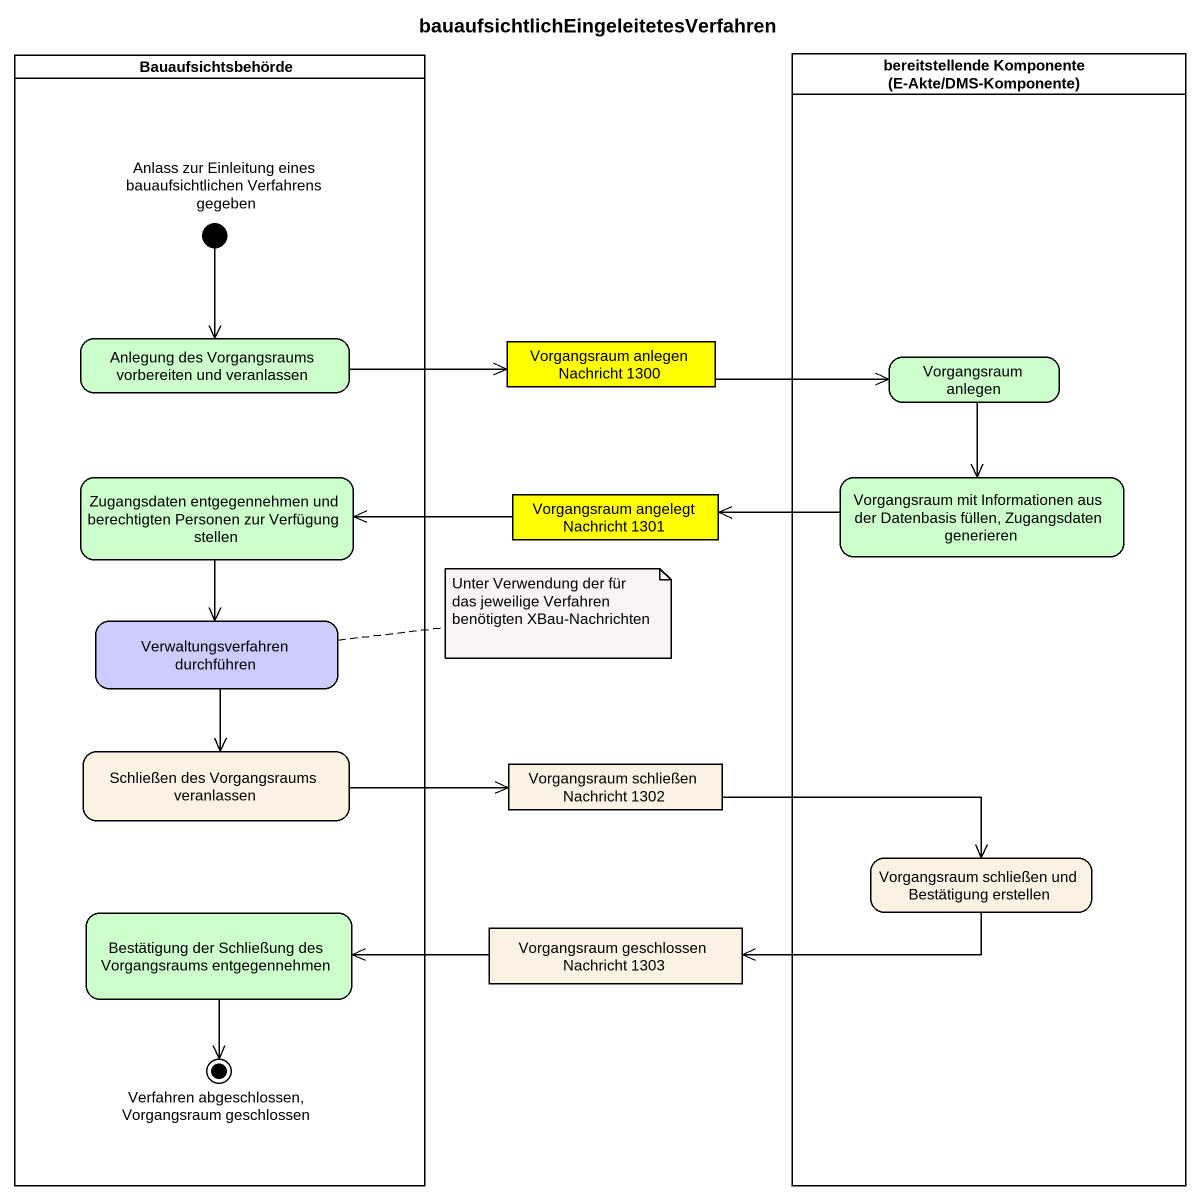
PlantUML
@startuml
title bauaufsichtlichEingeleitetesVerfahren
hide empty description
state Bauaufsichtsbehörde <<partition>> {
  state "Anlass zur Einleitung eines bauaufsichtlichen Verfahrens gegeben" as Anlass_zur_Einleitung_eines <<start>>
  state "Anlegung des Vorgangsraums vorbereiten und veranlassen" as Anlegung_des_Vorgangsraums #CCFFCC
  state "Zugangsdaten entgegennehmen und berechtigten Personen zur Verfügung stellen" as Zugangsdaten_entgegennehmen #CCFFCC
  state "Verwaltungsverfahren durchführen" as Verwaltungsverfahren #CCCCFF
  state "Schließen des Vorgangsraums veranlassen" as Schließen_des_Vorgangsraums
  state "Bestätigung der Schließung des Vorgangsraums entgegennehmen" as Bestätigung_der_Schließung #CCFFCC
  state "Verfahren abgeschlossen, Vorgangsraum geschlossen" as Verfahren_abgeschlossen <<end>>
}
state "bereitstellende Komponente (E-Akte/DMS-Komponente)" as bereitstellende_Komponente <<partition>> {
  state "Vorgangsraum anlegen" as Vorgangsraum_anlegen_2 #CCFFCC
  state "Vorgangsraum mit Informationen aus der Datenbasis füllen, Zugangsdaten generieren" as Vorgangsraum_mit #CCFFCC
  state "Vorgangsraum schließen und Bestätigung erstellen" as Vorgangsraum_schließen_und
}
state "Vorgangsraum anlegen Nachricht 1300" as Vorgangsraum_anlegen <<object>> #FFFF00
state "Vorgangsraum angelegt Nachricht 1301" as Vorgangsraum_angelegt <<object>> #FFFF00
state "Vorgangsraum schließen Nachricht 1302" as Vorgangsraum_schließen <<object>>
state "Vorgangsraum geschlossen Nachricht 1303" as Vorgangsraum_geschlossen <<object>>
Anlass_zur_Einleitung_eines --> Anlegung_des_Vorgangsraums
Anlegung_des_Vorgangsraums -right-> Vorgangsraum_anlegen
Vorgangsraum_anlegen -right-> Vorgangsraum_anlegen_2
Vorgangsraum_anlegen_2 --> Vorgangsraum_mit
Zugangsdaten_entgegennehmen --> Verwaltungsverfahren
Vorgangsraum_angelegt -left-> Zugangsdaten_entgegennehmen
Vorgangsraum_mit -left-> Vorgangsraum_angelegt
Verwaltungsverfahren --> Schließen_des_Vorgangsraums
Schließen_des_Vorgangsraums -right-> Vorgangsraum_schließen
Vorgangsraum_schließen -right-> Vorgangsraum_schließen_und
Vorgangsraum_schließen_und -left-> Vorgangsraum_geschlossen
Bestätigung_der_Schließung --> Verfahren_abgeschlossen
Vorgangsraum_geschlossen -left-> Bestätigung_der_Schließung
note right of Verwaltungsverfahren : Unter Verwendung der für das jeweilige Verfahren benötigten XBau-Nachrichten
@enduml
